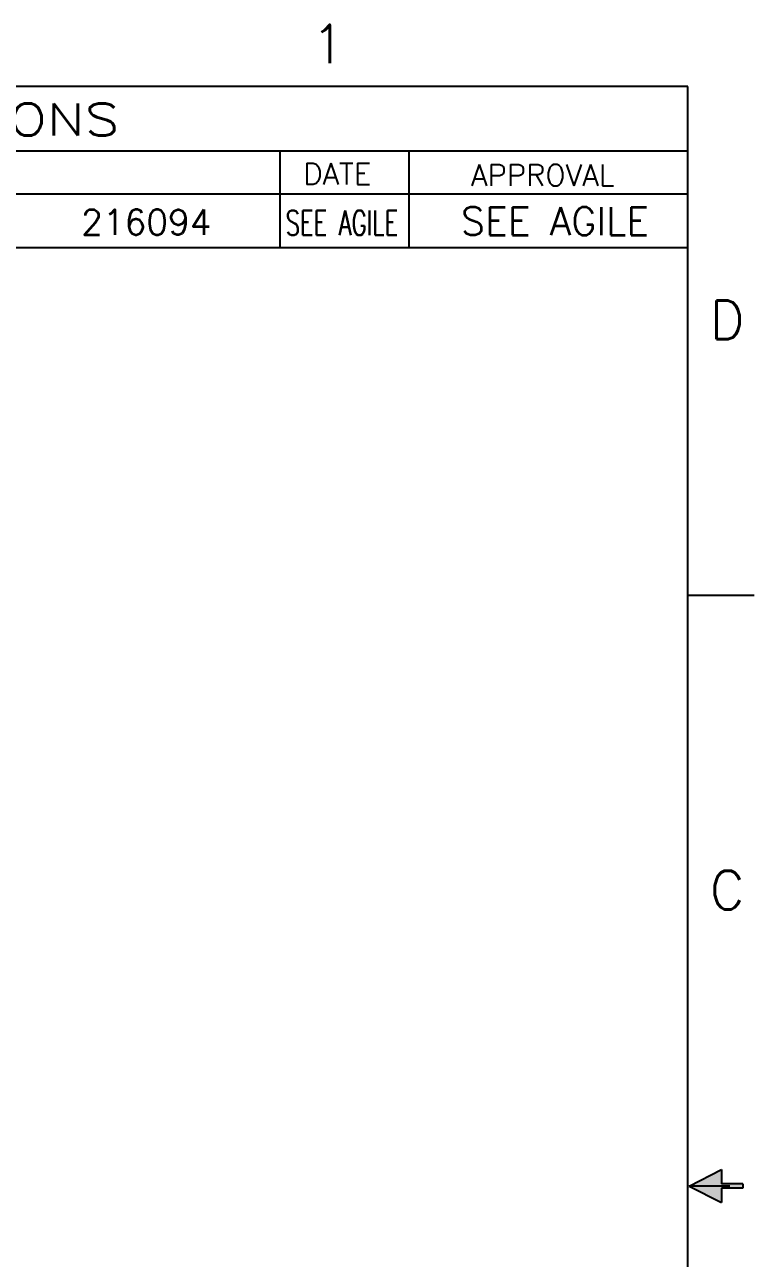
# Model space of a CAD drawing. Header units: inches. Extents: x 0.3 to 16.7, y 0.1 to 10.9.
# Drawn here: x 13.29 to 16.69, y 5.16 to 10.91 of the extents above; entities that cross this region are included whole.
import ezdxf
from ezdxf.enums import TextEntityAlignment as Align

# ---------------------------------------------------------------- set-up
doc = ezdxf.new("R2010")
doc.units = ezdxf.units.IN
doc.header["$MEASUREMENT"] = 0
doc.layers.add('DIM', color=7, linetype='Continuous')
doc.layers.add('OBJECT', color=4, linetype='Continuous')
doc.styles.add('ROMANS', font='ROMANS.SHX')
doc.styles.add('SIMPLEX', font='SIMPLEX')

# ---------------------------------------------------------------- blocks, each defined once
blk = doc.blocks.new('ASME-B1')
at = {"layer": 'DIM'}
for p, q in [((10.32, 10.32), (16.38, 10.32)), ((14.481, 10.32), (14.481, 9.87)), ((15.081, 10.32), (15.081, 9.87)), ((10.32, 10.12), (16.38, 10.12))]:
    blk.add_line(p, q, dxfattribs=at)
at = {"layer": 'OBJECT', "color": 5}
for p, q in [((16.38, 10.62), (0.62, 10.62)), ((16.38, 0.38), (16.38, 10.62)), ((10.32, 9.87), (16.38, 9.87)), ((16.69, 8.25), (16.38, 8.25)), ((16.3864, 5.5), (16.5364, 5.5775)), ((16.5364, 5.5775), (16.5364, 5.51)), ((16.3864, 5.5), (16.5364, 5.4225)), ((16.5764, 5.5), (16.3864, 5.5)), ((16.6364, 5.51), (16.5364, 5.51)), ((16.6364, 5.49), (16.5364, 5.49)), ((16.5364, 5.49), (16.5364, 5.4225)), ((16.6364, 5.51), (16.6364, 5.49))]:
    blk.add_line(p, q, dxfattribs=at)
for points in [[(16.5364, 5.5775), (16.3864, 5.5), (16.5364, 5.51)], [(16.5364, 5.4225), (16.3864, 5.5), (16.5364, 5.51)], [(16.6364, 5.51), (16.5364, 5.51), (16.5364, 5.49)], [(16.6364, 5.51), (16.6364, 5.49), (16.5364, 5.49)]]:
    blk.add_solid(points, dxfattribs=at)
at = {"layer": 'DIM', "style": 'SIMPLEX', "width": 1.25}
blk.add_text('REVISIONS', height=0.15, dxfattribs=at).set_placement((13.0978, 10.3913), align=Align.CENTER)
at = {"layer": 'DIM', "style": 'SIMPLEX'}
for s, p in [('DATE', (14.5887, 10.1633)), ('APPROVAL', (15.3697, 10.1565))]:
    blk.add_text(s, height=0.1, dxfattribs=at).set_placement(p)
at = {"layer": 'DIM'}
for tag, height, style, p in [('REV', 0.1206, 'ROMANS', (10.5976, 9.9346)), ('TITLE_1', 0.15, 'SIMPLEX', (11.8145, 2.0137)), ('DTOL_X', 0.14, 'SIMPLEX', (8.7274, 1.8671)), ('DTOL_XX', 0.14, 'SIMPLEX', (9.3503, 1.8671)), ('DTOL_XXX', 0.14, 'SIMPLEX', (9.9886, 1.8695)), ('TITLE_2', 0.15, 'SIMPLEX', (11.8426, 1.7624)), ('TITLE_3', 0.15, 'SIMPLEX', (11.8507, 1.4787)), ('HTOL', 0.14, 'SIMPLEX', (8.7295, 1.2266)), ('FTOL', 0.14, 'SIMPLEX', (9.3489, 1.2266)), ('ATOL', 0.14, 'SIMPLEX', (9.9668, 1.2266)), ('TITLE_4', 0.15, 'SIMPLEX', (11.8502, 1.2234)), ('D_SCALE', 0.14, 'SIMPLEX', (9.583, 0.9787)), ('DWG-NO', 0.18, 'ROMANS', (14.6323, 0.5943))]:
    blk.add_attdef(tag, text='', height=height, dxfattribs=dict(at, style=style)).set_placement(p, align=Align.CENTER)
for tag, p, height, style in [('ECO#', (13.5548, 9.9292), 0.118, 'ROMANS'), ('INI', (15.3236, 9.928), 0.1302, 'ROMANS'), ('DRAWN_BY', (11.0307, 0.9613), 0.09, 'SIMPLEX'), ('D_DATE', (12.6193, 0.9613), 0.09, 'SIMPLEX'), ('CHECKED_BY', (11.0178, 0.7131), 0.09, 'ROMANS'), ('C_DATE', (12.604, 0.7131), 0.09, 'ROMANS'), ('APPROVED_BY', (11.0178, 0.4631), 0.09, 'ROMANS'), ('A_DATE', (12.604, 0.4631), 0.09, 'ROMANS'), ('SHT_NO', (15.5005, 0.415), 0.1, 'SIMPLEX')]:
    blk.add_attdef(tag, p, '', height=height, dxfattribs=dict(at, style=style))
at = {"layer": 'DIM', "style": 'ROMANS', "width": 4.32758}
blk.add_attdef('DATE_INCORP', text='', height=0.1157, dxfattribs=at).set_placement((14.5071, 9.9269), (15.0319, 9.9269), align=Align.FIT)
at = {"layer": 'DIM', "style": 'ROMANS'}
blk.add_attdef('ACAD_REF', text='', height=0.1, dxfattribs=at).set_placement((15.94, 1.0083), align=Align.RIGHT)
at = {"layer": 'DIM', "color": 7, "style": 'ROMANS'}
blk.add_attdef('T_REV', text='', height=0.14, dxfattribs=at).set_placement((16.0956, 0.6168), align=Align.CENTER)
at = {"layer": 'OBJECT', "color": 5, "style": 'ROMANS'}
for s, p in [('1', (14.6278, 10.7277)), ('D', (16.4822, 9.443)), ('C', (16.4822, 6.788))]:
    blk.add_text(s, height=0.18, dxfattribs=at).set_placement(p)

msp = doc.modelspace()

# ---------------------------------------------------------------- block references
ref = msp.add_blockref('ASME-B1', (0, 0))
ref.add_attrib('ECO#', '216094', (13.5548, 9.9292), dxfattribs={"layer": 'DIM', "height": 0.11805, "style": 'ROMANS'})
ref.add_attrib('DATE_INCORP', 'SEE AGILE', dxfattribs={"layer": 'DIM', "height": 0.11575, "style": 'ROMANS', "width": 0.595042}).set_placement((14.5071, 9.9269), (15.0319, 9.9269), align=Align.FIT)
ref.add_attrib('INI', 'SEE AGILE', (15.3236, 9.928), dxfattribs={"layer": 'DIM', "height": 0.13021, "style": 'ROMANS'})

doc.saveas('drawing.dxf')
